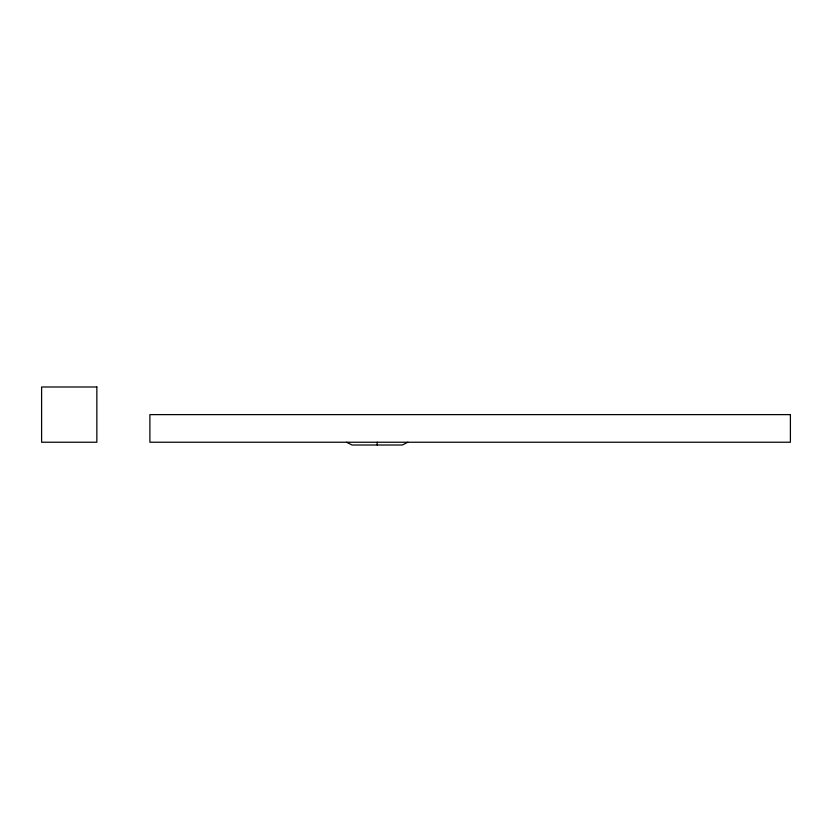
<?xml version="1.0" encoding="UTF-8"?>
<svg xmlns="http://www.w3.org/2000/svg" width="832" height="832" viewBox="0 0 832 832"><rect width="100%" height="100%" fill="white"/><g stroke="black" fill="none" stroke-linecap="round" stroke-linejoin="round"><path stroke-width="1.25" d="M407.815 442.239L402.293 445.006L352.071 445.006L346.549 442.239M377.177 442.239L377.177 445.006M96.845 386.994L41.6 386.994L41.6 442.239L96.845 442.239L96.845 386.994M790.4 414.617L149.895 414.617L149.895 442.239L790.4 442.239L790.4 414.617"/></g></svg>
